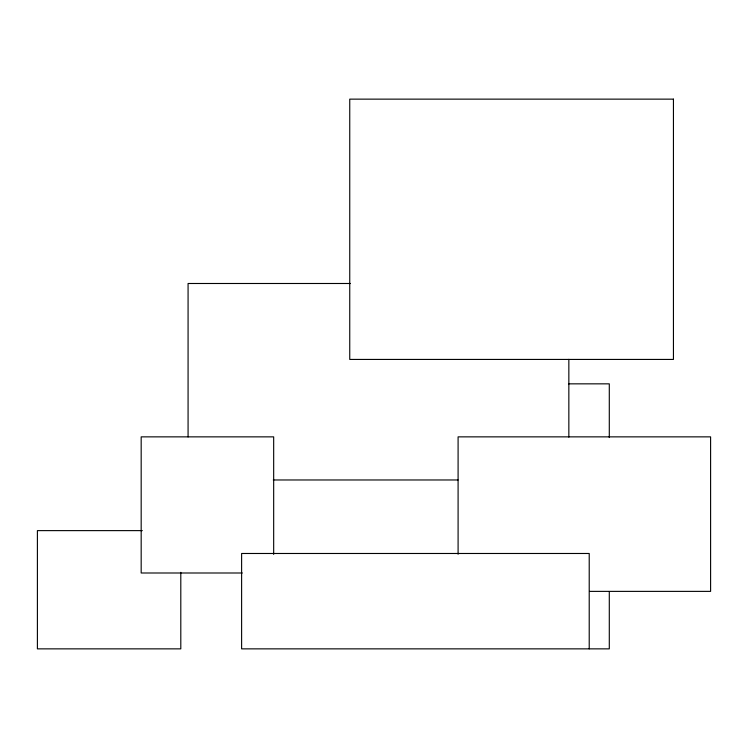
<?xml version="1.0" encoding="UTF-8"?>
<svg xmlns="http://www.w3.org/2000/svg" width="748" height="748" viewBox="0 0 748 748"><rect width="100%" height="100%" fill="white"/><g stroke="black" fill="none" stroke-linecap="round" stroke-linejoin="round"><path stroke-width="1.12" d="M350.429 283.492L188.075 283.492L188.075 436.954M568.489 383.846L609.293 383.846L609.293 437.552M273.282 479.973L458.01 479.973M142.326 530.622L37.4 530.622L37.4 648.862L180.801 648.862L180.801 572.351M242.287 572.996L141.176 572.996L141.176 436.86L273.675 436.86L273.675 554.39M589.583 591.378L710.6 591.378L710.6 436.86L458.094 436.86L458.094 554.249M609.293 591.621L609.293 648.862L241.613 648.862L241.613 553.483L589.218 553.483L589.218 648.862M568.845 359.339L568.845 437.122M673.443 99.138L349.746 99.138L349.746 359.433L673.443 359.433L673.443 99.138"/></g></svg>
